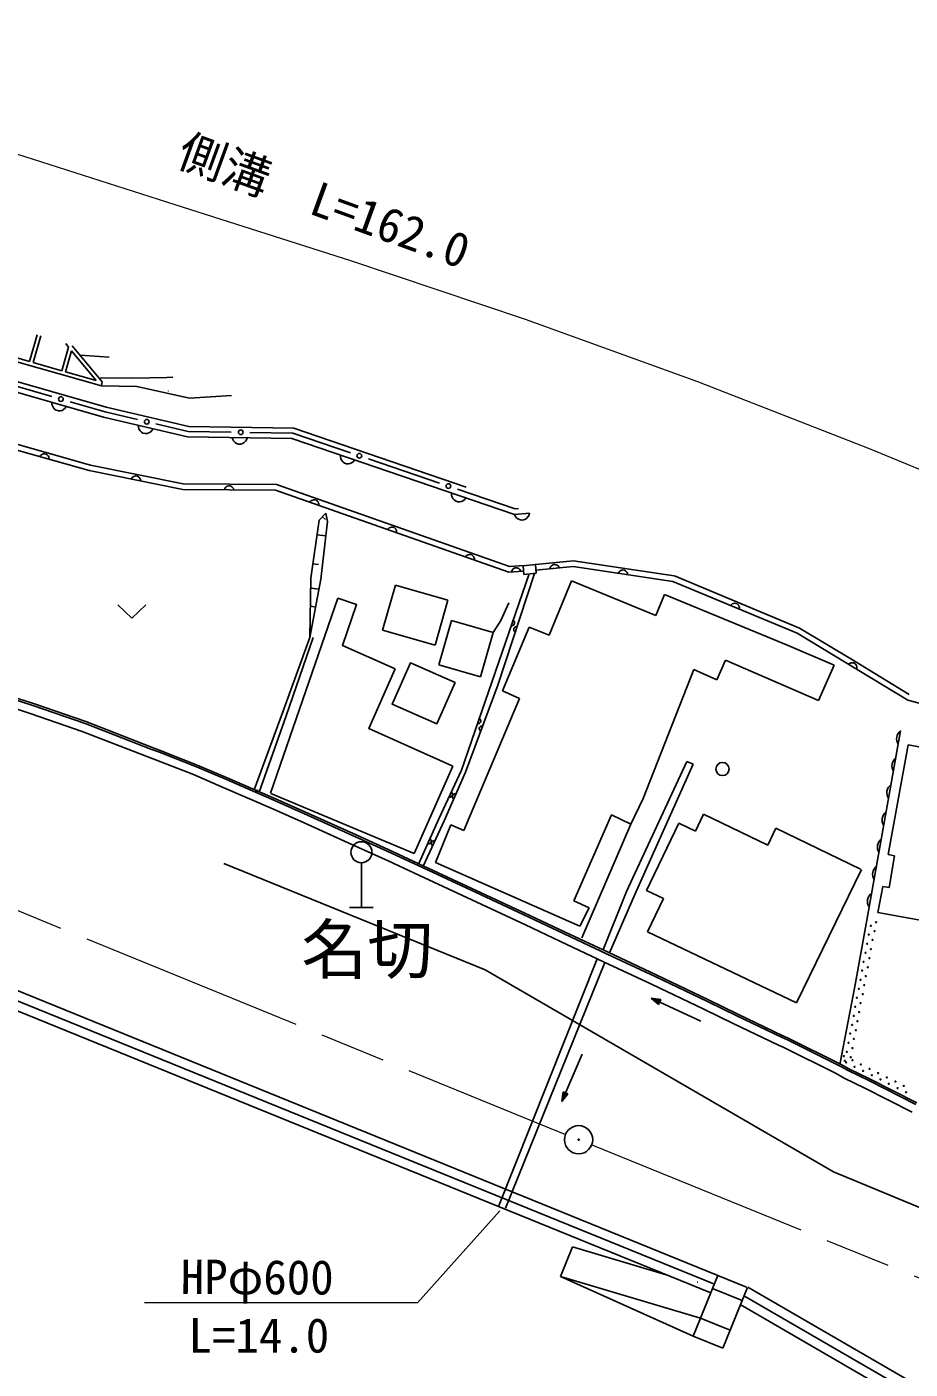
# Model space of a CAD drawing. Units: millimetres, scale not verified. Extents: x 40000 to 680000, y 20000 to 380000.
# Drawn here: x 335704 to 382662, y 259993 to 331390 of the extents above; entities that cross this region are included whole.
import ezdxf
from ezdxf.enums import TextEntityAlignment as Align

# ---------------------------------------------------------------- set-up
doc = ezdxf.new("R2010")
doc.units = ezdxf.units.MM
doc.header["$LTSCALE"] = 1000
doc.linetypes.add('CHAIN', pattern=[18.5, 12, -1.5, 3.5, -1.5])
for name, color, linetype, lineweight in [('M-BGD', 7, 'Continuous', 25), ('M-BMK', 2, 'CHAIN', 13), ('M-BMK-SRVR', 3, 'Continuous', 25), ('M-STR-HTXT', 7, 'Continuous', 13), ('M-STR-STRC', 7, 'Continuous', 25)]:
    doc.layers.add(name, color=color, linetype=linetype, lineweight=lineweight)
doc.styles.add('ＭＳ ゴシック', font='')
doc.styles.get('ＭＳ ゴシック').set_extended_font_data('MS Gothic')

msp = doc.modelspace()

# ---------------------------------------------------------------- linework, layer by layer
at = {"layer": 'M-BGD'}
for p, q in [((339671, 312294), (330633, 314870)), ((335846, 313592), (336252, 315017)), ((336038, 313538), (336443, 314957)), ((337570, 313101), (337926, 314351)), ((337762, 313046), (338081, 314164)), ((337926, 314351), (337769, 314541)), ((339390, 312582), (338081, 314164)), ((338119, 314431), (339715, 312503)), ((330424, 313890), (339926, 311153)), ((335846, 313592), (334314, 314029)), ((337570, 313101), (336038, 313538)), ((340077, 313817), (338537, 313927)), ((339787, 310621), (330309, 313351)), ((333195, 312831), (337039, 311724)), ((339390, 312582), (337762, 313046)), ((341339, 312701), (343141, 312739)), ((343141, 312739), (343457, 312758)), ((339541, 312714), (341339, 312701)), ((339715, 312503), (339671, 312294)), ((339671, 312294), (341545, 312257)), ((341545, 312257), (344350, 311643)), ((337033, 311414), (337037, 311313)), ((337037, 311313), (337061, 311223)), ((338000, 311448), (339863, 310911)), ((344350, 311643), (346590, 311776)), ((339085, 308081), (329585, 310774)), ((337061, 311223), (337116, 311124)), ((337116, 311124), (337180, 311055)), ((337180, 311055), (337263, 310998)), ((337263, 310998), (337386, 310963)), ((337386, 310963), (337487, 310967)), ((337487, 310967), (337577, 310991)), ((337577, 310991), (337676, 311046)), ((337676, 311046), (337745, 311109)), ((337745, 311109), (337802, 311193)), ((344244, 309577), (339787, 310621)), ((339863, 310911), (341588, 310507)), ((344312, 310126), (339926, 311153)), ((339014, 307789), (329503, 310486)), ((341626, 310190), (341635, 310089)), ((341635, 310089), (341664, 310000)), ((341664, 310000), (341724, 309904)), ((341724, 309904), (341791, 309839)), ((342287, 309854), (342352, 309921)), ((342352, 309921), (342405, 310008)), ((342561, 310278), (344286, 309874)), ((344286, 309874), (346566, 309837)), ((349890, 310038), (344312, 310126)), ((359065, 306913), (349890, 310038)), ((341791, 309839), (341877, 309786)), ((341877, 309786), (342001, 309757)), ((342001, 309757), (342102, 309766)), ((342102, 309766), (342191, 309795)), ((342191, 309795), (342287, 309854)), ((349794, 309490), (344244, 309577)), ((346619, 309539), (346650, 309443)), ((346650, 309443), (346697, 309362)), ((346697, 309362), (346775, 309281)), ((346775, 309281), (346855, 309232)), ((346855, 309232), (346950, 309198)), ((346950, 309198), (347078, 309196)), ((347078, 309196), (347174, 309227)), ((347174, 309227), (347255, 309273)), ((347255, 309273), (347336, 309352)), ((347336, 309352), (347386, 309431)), ((347386, 309431), (347419, 309527)), ((347566, 309822), (349846, 309785)), ((361623, 305460), (349794, 309490)), ((349846, 309785), (352913, 308740)), ((336437, 308582), (336402, 308530)), ((336480, 308622), (336437, 308582)), ((336541, 308656), (336480, 308622)), ((336598, 308672), (336541, 308656)), ((336661, 308675), (336598, 308672)), ((336738, 308653), (336661, 308675)), ((336790, 308617), (336738, 308653)), ((336830, 308575), (336790, 308617)), ((336865, 308513), (336830, 308575)), ((336880, 308457), (336865, 308513)), ((336883, 308393), (336880, 308457)), ((352373, 308611), (352372, 308510)), ((352372, 308510), (352392, 308419)), ((343989, 306789), (339014, 307789)), ((344020, 307088), (339085, 308081)), ((352392, 308419), (352442, 308317)), ((352442, 308317), (352502, 308246)), ((352502, 308246), (352583, 308185)), ((352583, 308185), (352704, 308144)), ((352704, 308144), (352805, 308143)), ((352805, 308143), (352896, 308163)), ((352896, 308163), (352998, 308213)), ((352998, 308213), (353069, 308273)), ((353069, 308273), (353130, 308353)), ((353859, 308417), (357645, 307126)), ((341288, 307393), (341257, 307338)), ((341327, 307436), (341288, 307393)), ((341386, 307475), (341327, 307436)), ((341441, 307495), (341386, 307475)), ((341504, 307503), (341441, 307495)), ((341582, 307487), (341504, 307503)), ((341637, 307455), (341582, 307487)), ((341680, 307416), (341637, 307455)), ((341720, 307357), (341680, 307416)), ((341739, 307302), (341720, 307357)), ((341747, 307240), (341739, 307302)), ((348974, 307048), (344020, 307088)), ((359554, 303332), (348974, 307048)), ((348921, 306748), (343989, 306789)), ((346226, 306830), (346205, 306770)), ((346256, 306880), (346226, 306830)), ((346307, 306930), (346256, 306880)), ((346357, 306959), (346307, 306930)), ((346417, 306979), (346357, 306959)), ((346497, 306978), (346417, 306979)), ((346557, 306958), (346497, 306978)), ((346607, 306927), (346557, 306958)), ((346656, 306877), (346607, 306927)), ((346686, 306826), (346656, 306877)), ((346705, 306766), (346686, 306826)), ((361325, 302386), (348921, 306748)), ((358287, 306596), (358287, 306495)), ((358287, 306495), (358306, 306404)), ((358306, 306404), (358356, 306303)), ((358356, 306303), (358416, 306231)), ((358592, 306804), (361659, 305758)), ((358983, 306258), (359044, 306338)), ((350792, 306154), (350753, 306104)), ((350836, 306191), (350792, 306154)), ((350900, 306222), (350836, 306191)), ((350957, 306234), (350900, 306222)), ((351021, 306233), (350957, 306234)), ((351096, 306206), (351021, 306233)), ((351146, 306167), (351096, 306206)), ((351183, 306122), (351146, 306167)), ((351214, 306059), (351183, 306122)), ((351226, 306001), (351214, 306059)), ((351225, 305938), (351226, 306001)), ((358416, 306231), (358497, 306170)), ((358497, 306170), (358618, 306129)), ((358618, 306129), (358719, 306128)), ((358719, 306128), (358810, 306148)), ((358810, 306148), (358912, 306198)), ((358912, 306198), (358983, 306258)), ((361659, 305758), (361842, 305774)), ((351236, 305148), (350808, 302061)), ((351593, 305518), (351236, 305148)), ((351329, 302021), (351683, 305084)), ((351414, 305333), (351575, 305178)), ((351683, 305084), (351593, 305518)), ((362434, 305531), (361623, 305460)), ((361630, 305461), (361671, 305368)), ((361671, 305368), (361725, 305292)), ((361725, 305292), (361812, 305220)), ((361812, 305220), (361896, 305179)), ((361896, 305179), (361994, 305155)), ((361994, 305155), (362122, 305167)), ((362122, 305167), (362215, 305207)), ((362215, 305207), (362290, 305262)), ((362290, 305262), (362363, 305348)), ((362363, 305348), (362404, 305432)), ((362404, 305432), (362427, 305531)), ((351129, 304376), (351593, 304312)), ((354926, 304700), (354888, 304650)), ((354971, 304737), (354926, 304700)), ((355035, 304768), (354971, 304737)), ((355092, 304780), (355035, 304768)), ((355155, 304779), (355092, 304780)), ((355231, 304752), (355155, 304779)), ((355281, 304713), (355231, 304752)), ((355318, 304668), (355281, 304713)), ((355349, 304605), (355318, 304668)), ((355360, 304548), (355349, 304605)), ((355359, 304484), (355360, 304548)), ((350915, 302832), (351215, 302791)), ((359061, 303246), (359022, 303196)), ((359106, 303284), (359061, 303246)), ((359170, 303314), (359106, 303284)), ((359227, 303326), (359170, 303314)), ((359290, 303325), (359227, 303326)), ((359365, 303298), (359290, 303325)), ((359415, 303259), (359365, 303298)), ((359453, 303215), (359415, 303259)), ((359483, 303151), (359453, 303215)), ((359495, 303094), (359483, 303151)), ((359494, 303030), (359495, 303094)), ((361369, 302689), (359554, 303332)), ((362142, 302731), (361369, 302689)), ((362089, 302728), (362737, 302787)), ((362131, 302267), (362089, 302728)), ((364762, 302982), (362737, 302787)), ((362737, 302787), (362779, 302327)), ((363594, 302729), (363549, 302675)), ((363641, 302764), (363594, 302729)), ((363699, 302790), (363641, 302764)), ((363779, 302797), (363699, 302790)), ((363840, 302783), (363779, 302797)), ((363893, 302758), (363840, 302783)), ((363948, 302713), (363893, 302758)), ((370124, 302183), (364762, 302982)), ((350808, 302061), (350746, 298915)), ((350746, 298915), (351329, 302021)), ((358803, 291857), (362409, 302293)), ((362684, 302318), (360741, 296368)), ((362116, 302429), (361325, 302386)), ((361488, 302455), (361471, 302394)), ((361515, 302507), (361488, 302455)), ((361563, 302559), (361515, 302507)), ((361611, 302592), (361563, 302559)), ((361670, 302615), (361611, 302592)), ((361750, 302620), (361670, 302615)), ((361811, 302603), (361750, 302620)), ((361862, 302575), (361811, 302603)), ((361915, 302528), (361862, 302575)), ((361947, 302480), (361915, 302528)), ((361971, 302421), (361947, 302480)), ((362779, 302327), (362131, 302267)), ((364754, 302680), (362764, 302489)), ((363524, 302622), (363510, 302560)), ((363549, 302675), (363524, 302622)), ((363982, 302666), (363948, 302713)), ((364008, 302608), (363982, 302666)), ((370043, 301892), (364754, 302680)), ((367180, 302379), (367151, 302323)), ((367217, 302424), (367180, 302379)), ((367274, 302467), (367217, 302424)), ((367327, 302489), (367274, 302467)), ((367390, 302500), (367327, 302489)), ((367469, 302488), (367390, 302500)), ((367525, 302459), (367469, 302488)), ((367570, 302422), (367525, 302459)), ((367612, 302365), (367570, 302422)), ((367635, 302312), (367612, 302365)), ((367646, 302249), (367635, 302312)), ((376789, 299404), (370127, 302197)), ((350797, 301540), (351227, 301480)), ((354609, 299296), (355298, 301699)), ((358093, 300897), (355298, 301699)), ((363473, 299032), (364664, 301923)), ((364664, 301923), (369137, 300080)), ((376653, 299135), (370043, 301892)), ((340535, 300655), (341285, 299935)), ((341285, 299935), (342035, 300655)), ((348664, 290626), (352238, 301002)), ((352238, 301002), (353231, 300660)), ((352482, 298485), (353231, 300660)), ((358093, 300897), (357404, 298494)), ((360897, 299808), (361334, 300749)), ((369137, 300080), (369596, 301192)), ((376175, 298480), (369596, 301192)), ((373159, 300658), (373117, 300610)), ((373206, 300692), (373159, 300658)), ((373271, 300719), (373206, 300692)), ((373329, 300728), (373271, 300719)), ((373392, 300723), (373329, 300728)), ((373466, 300692), (373392, 300723)), ((373514, 300651), (373466, 300692)), ((373548, 300604), (373514, 300651)), ((373575, 300538), (373548, 300604)), ((350778, 300574), (350993, 300544)), ((373583, 300481), (373575, 300538)), ((373579, 300417), (373583, 300481)), ((357404, 298494), (354609, 299296)), ((357602, 297450), (358275, 299811)), ((358275, 299811), (360502, 299176)), ((360502, 299176), (359829, 296814)), ((360502, 299176), (360897, 299808)), ((362417, 299467), (360983, 296071)), ((361459, 299542), (361497, 299542)), ((361497, 299542), (361531, 299549)), ((361531, 299549), (361569, 299567)), ((361587, 299802), (361557, 299826)), ((361569, 299567), (361596, 299590)), ((361600, 299405), (361585, 299359)), ((361585, 299359), (361586, 299321)), ((361586, 299321), (361593, 299287)), ((361609, 299776), (361587, 299802)), ((361593, 299287), (361613, 299249)), ((361596, 299590), (361619, 299620)), ((361623, 299435), (361600, 299405)), ((361628, 299737), (361609, 299776)), ((361613, 299249), (361636, 299223)), ((361619, 299620), (361635, 299665)), ((361649, 299458), (361623, 299435)), ((361635, 299703), (361628, 299737)), ((361635, 299665), (361635, 299703)), ((361636, 299223), (361666, 299200)), ((361687, 299477), (361649, 299458)), ((361721, 299485), (361687, 299477)), ((361759, 299485), (361721, 299485)), ((362417, 299467), (363473, 299032)), ((379590, 297720), (376789, 299404)), ((349299, 294909), (350746, 298915)), ((349484, 294735), (350920, 298905)), ((355290, 297238), (352482, 298485)), ((378617, 297431), (376175, 298480)), ((382541, 295573), (376653, 299135)), ((355290, 297238), (353880, 294062)), ((356092, 297566), (355118, 295372)), ((358468, 296510), (356092, 297566)), ((359829, 296814), (357602, 297450)), ((368470, 290348), (371170, 297205)), ((371170, 297205), (372385, 296654)), ((372385, 296654), (372845, 297709)), ((372845, 297709), (377797, 295550)), ((377797, 295550), (378617, 297431)), ((379432, 297525), (379383, 297484)), ((379483, 297552), (379432, 297525)), ((379552, 297569), (379483, 297552)), ((379610, 297569), (379552, 297569)), ((382617, 295878), (379590, 297720)), ((379672, 297555), (379610, 297569)), ((379740, 297513), (379672, 297555)), ((379781, 297465), (379740, 297513)), ((379808, 297413), (379781, 297465)), ((379825, 297345), (379808, 297413)), ((379811, 297225), (379825, 297286)), ((379825, 297286), (379825, 297345)), ((332657, 296381), (336022, 295300)), ((336053, 295395), (332687, 296477)), ((357494, 294317), (358468, 296510)), ((360741, 296368), (359025, 291755)), ((335880, 294873), (332520, 295953)), ((361896, 295672), (358931, 288648)), ((360983, 296071), (361896, 295672)), ((338652, 293918), (335880, 294873)), ((336022, 295300), (338807, 294340)), ((338842, 294434), (336053, 295395)), ((347783, 290806), (349299, 294909)), ((355118, 295372), (357494, 294317)), ((386475, 294539), (382541, 295573)), ((338807, 294340), (342300, 292976)), ((342336, 293070), (338842, 294434)), ((348051, 290688), (349484, 294735)), ((359656, 294324), (359694, 294324)), ((359694, 294324), (359728, 294331)), ((359728, 294331), (359766, 294350)), ((359784, 294585), (359754, 294608)), ((359766, 294350), (359793, 294372)), ((359797, 294157), (359773, 294128)), ((359806, 294558), (359784, 294585)), ((359793, 294372), (359816, 294402)), ((359824, 294179), (359797, 294157)), ((359825, 294520), (359806, 294558)), ((359816, 294402), (359832, 294448)), ((359863, 294197), (359824, 294179)), ((359832, 294486), (359825, 294520)), ((359832, 294448), (359832, 294486)), ((359897, 294203), (359863, 294197)), ((359935, 294202), (359897, 294203)), ((342138, 292557), (338652, 293918)), ((353880, 294062), (358358, 292073)), ((359757, 294083), (359755, 294045)), ((359755, 294045), (359762, 294011)), ((359773, 294128), (359757, 294083)), ((359762, 294011), (359779, 293972)), ((359779, 293972), (359801, 293945)), ((359801, 293945), (359831, 293921)), ((380363, 283866), (382158, 293949)), ((303136, 293172), (373967, 264355)), ((342300, 292976), (342756, 292802)), ((342792, 292896), (342336, 293070)), ((342756, 292802), (344729, 292031)), ((344767, 292123), (342792, 292896)), ((381487, 287368), (382549, 293198)), ((382549, 293198), (388417, 292130)), ((302759, 292246), (372071, 264047)), ((302947, 292709), (372259, 264510)), ((342594, 292383), (342138, 292557)), ((344558, 291614), (342594, 292383)), ((344729, 292031), (346319, 291351)), ((346359, 291443), (344767, 292123)), ((356289, 287415), (358358, 292073)), ((367576, 285407), (370783, 292309)), ((371119, 292172), (368027, 285235)), ((370783, 292309), (371119, 292172)), ((346141, 290938), (344558, 291614)), ((346319, 291351), (348999, 290188)), ((349039, 290280), (346359, 291443)), ((358803, 291857), (357598, 289258)), ((357882, 289153), (359025, 291755)), ((348818, 289776), (346141, 290938)), ((348671, 290608), (356289, 287415)), ((358291, 290668), (358263, 290694)), ((358311, 290639), (358291, 290668)), ((358325, 290599), (358311, 290639)), ((358329, 290564), (358325, 290599)), ((358441, 290591), (358402, 290575)), ((358476, 290595), (358441, 290591)), ((358514, 290591), (358476, 290595)), ((348999, 290188), (350631, 289464)), ((350672, 289555), (349039, 290280)), ((358137, 290421), (358175, 290417)), ((358175, 290417), (358210, 290421)), ((358210, 290421), (358250, 290435)), ((358250, 290435), (358279, 290455)), ((358279, 290455), (358305, 290483)), ((358305, 290483), (358325, 290526)), ((358325, 290526), (358329, 290564)), ((358329, 290483), (358325, 290445)), ((358325, 290445), (358329, 290410)), ((358348, 290527), (358329, 290483)), ((358329, 290410), (358345, 290371)), ((358345, 290371), (358365, 290342)), ((358373, 290555), (358348, 290527)), ((358365, 290342), (358393, 290317)), ((358402, 290575), (358373, 290555)), ((367805, 288973), (368470, 290348)), ((350447, 289054), (348818, 289776)), ((350631, 289464), (353168, 288314)), ((353209, 288406), (350672, 289555)), ((357598, 289258), (356544, 286890)), ((366789, 289470), (364775, 284895)), ((366789, 289470), (367805, 288973)), ((371254, 288612), (371685, 289506)), ((371685, 289506), (375089, 287864)), ((352982, 287905), (350447, 289054)), ((356788, 286776), (357882, 289153)), ((358246, 288937), (357432, 286935)), ((358246, 288937), (358931, 288648)), ((367805, 288973), (365206, 282934)), ((370366, 289040), (368638, 285460)), ((370366, 289040), (371254, 288612)), ((375089, 287864), (375524, 288767)), ((380028, 286595), (375524, 288767)), ((354910, 287033), (352982, 287905)), ((353168, 288314), (355098, 287442)), ((355140, 287533), (353209, 288406)), ((357010, 287937), (357047, 287933)), ((357047, 287933), (357082, 287937)), ((357082, 287937), (357122, 287952)), ((357122, 287952), (357150, 287972)), ((357160, 288185), (357132, 288211)), ((357150, 287972), (357176, 288000)), ((357180, 288156), (357160, 288185)), ((357176, 288000), (357195, 288044)), ((357195, 288117), (357180, 288156)), ((357199, 288082), (357195, 288117)), ((357195, 288044), (357199, 288082)), ((357211, 287995), (357206, 287957)), ((357206, 287957), (357210, 287923)), ((357210, 287923), (357225, 287883)), ((357231, 288039), (357211, 287995)), ((357225, 287883), (357245, 287854)), ((357257, 288066), (357231, 288039)), ((357245, 287854), (357272, 287828)), ((357286, 288086), (357257, 288066)), ((357325, 288101), (357286, 288086)), ((357360, 288105), (357325, 288101)), ((357398, 288101), (357360, 288105)), ((356581, 286255), (354910, 287033)), ((355098, 287442), (356771, 286663)), ((356813, 286754), (355140, 287533)), ((381487, 287368), (381831, 287303)), ((381549, 285606), (381831, 287303)), ((353491, 286928), (353491, 284548)), ((356771, 286663), (359553, 285371)), ((359595, 285461), (356813, 286754)), ((357432, 286935), (365098, 283560)), ((380084, 286564), (376627, 279484)), ((359362, 284963), (356581, 286255)), ((380946, 284291), (381205, 285670)), ((381205, 285670), (381549, 285606)), ((359362, 284963), (362207, 283624)), ((359553, 285371), (362399, 284031)), ((362441, 284122), (359595, 285461)), ((365590, 284537), (364775, 284895)), ((366318, 282259), (367576, 285407)), ((368027, 285235), (366675, 282130)), ((369551, 285019), (368638, 285460)), ((368699, 283253), (369551, 285019)), ((352861, 284548), (354121, 284548)), ((365098, 283560), (365590, 284537)), ((384971, 283543), (380946, 284291)), ((364081, 282741), (362207, 283624)), ((362399, 284031), (364273, 283148)), ((364316, 283239), (362441, 284122)), ((379720, 280353), (380363, 283866)), ((366369, 281666), (364081, 282741)), ((364273, 283148), (366560, 282074)), ((366602, 282164), (364316, 283239)), ((376627, 279484), (368699, 283253)), ((366560, 282074), (369113, 280876)), ((369155, 280966), (366602, 282164)), ((366027, 281817), (360784, 268639)), ((361148, 268561), (366435, 281624)), ((368919, 280469), (366369, 281666)), ((369113, 280876), (371890, 279541)), ((371934, 279631), (369155, 280966)), ((371695, 279135), (368919, 280469)), ((378918, 276201), (379720, 280353)), ((368899, 279732), (369412, 279647)), ((369293, 279394), (368899, 279732)), ((368899, 279732), (371535, 278500)), ((369026, 279673), (369376, 279619)), ((369292, 279438), (369026, 279673)), ((369099, 279639), (369341, 279592)), ((369291, 279483), (369099, 279639)), ((369207, 279588), (369306, 279564)), ((369289, 279528), (369207, 279588)), ((369306, 279564), (369289, 279528)), ((369341, 279592), (369291, 279483)), ((369376, 279619), (369292, 279438)), ((369412, 279647), (369293, 279394)), ((371890, 279541), (373452, 278788)), ((373496, 278878), (371934, 279631)), ((373257, 278383), (371695, 279135)), ((373452, 278788), (375855, 277627)), ((375897, 277718), (373496, 278878)), ((375667, 277218), (373257, 278383)), ((375910, 277113), (375667, 277218)), ((375855, 277627), (376099, 277521)), ((376141, 277612), (375897, 277718)), ((378735, 275718), (375910, 277113)), ((376099, 277521), (378948, 276116)), ((378995, 276204), (376141, 277612)), ((364143, 274230), (365231, 276752)), ((379153, 275477), (378735, 275718)), ((378948, 276116), (379364, 275875)), ((379411, 275964), (378995, 276204)), ((379364, 275875), (380462, 275343)), ((380506, 275433), (379411, 275964)), ((380262, 274940), (379153, 275477)), ((382768, 273665), (380262, 274940)), ((380462, 275343), (382972, 274066)), ((383017, 274156), (380506, 275433)), ((364143, 274230), (364212, 274745)), ((364469, 274634), (364143, 274230)), ((364198, 274359), (364241, 274711)), ((364425, 274631), (364198, 274359)), ((364212, 274745), (364469, 274634)), ((364230, 274432), (364270, 274677)), ((364380, 274629), (364230, 274432)), ((364241, 274711), (364425, 274631)), ((364270, 274677), (364380, 274629)), ((364277, 274543), (364299, 274642)), ((364335, 274626), (364277, 274543)), ((364299, 274642), (364335, 274626)), ((364714, 266503), (364073, 264929)), ((364714, 266503), (369689, 265017)), ((364073, 264929), (371524, 262703)), ((371135, 261747), (364073, 264929)), ((372447, 264973), (372164, 264277)), ((372164, 264277), (371524, 262703)), ((372164, 264277), (373739, 263636)), ((374023, 264333), (373739, 263636)), ((374032, 264357), (405391, 246173)), ((373739, 263636), (373099, 262062)), ((373834, 263870), (373973, 263813)), ((373973, 263813), (405171, 245723)), ((373645, 263407), (373753, 263363)), ((373753, 263363), (404950, 245273)), ((371524, 262703), (371135, 261747)), ((371524, 262703), (373099, 262062)), ((373099, 262062), (372710, 261106)), ((371135, 261747), (372710, 261106))]:
    msp.add_line(p, q, dxfattribs=at)
for centre, radius in [((338535, 313930), 0.1), ((343188, 312740), 0.1), ((339542, 312711), 0.1), ((339679, 312290), 0.1), ((339722, 312504), 0.1), ((343217, 312025), 0.1), ((337515, 311593), 125), ((342079, 310388), 125), ((347075, 309824), 125), ((353380, 308576), 125), ((358114, 306963), 125), ((353236, 300663), 0.1), ((352485, 298490), 0.1), ((356100, 297557), 0.1), ((355120, 295366), 0.1), ((357498, 294314), 0.1), ((353888, 294062), 0.1), ((372684, 291913), 350), ((347928, 290735), 50), ((353491, 287488), 560), ((381559, 285603), 0.1), ((380574, 283579), 25), ((380853, 283767), 25), ((380466, 283106), 25), ((380666, 282821), 25), ((380773, 283295), 25), ((380297, 282138), 25), ((380381, 282622), 25), ((380581, 282338), 25), ((380189, 281665), 25), ((380411, 281370), 25), ((380496, 281854), 25), ((380024, 280709), 25), ((380109, 281192), 25), ((380304, 280897), 25), ((379940, 280225), 25), ((380139, 279941), 25), ((380224, 280424), 25), ((379747, 279268), 25), ((379832, 279752), 25), ((380031, 279467), 25), ((379662, 278784), 25), ((379862, 278500), 25), ((379947, 278983), 25), ((379475, 277838), 25), ((379577, 278300), 25), ((379777, 278016), 25), ((379390, 277354), 25), ((379590, 277070), 25), ((379674, 277554), 25), ((379145, 276642), 25), ((379198, 276397), 25), ((379268, 276310), 25), ((379305, 276871), 25), ((379505, 276586), 25), ((379594, 276421), 25), ((379711, 276079), 25), ((380043, 276201), 25), ((380161, 275858), 25), ((380510, 275959), 25), ((380632, 275628), 25), ((380959, 275739), 25), ((381081, 275407), 25), ((381430, 275508), 25), ((381525, 275176), 25), ((381879, 275288), 25), ((381997, 274945), 25), ((382323, 275056), 25), ((382446, 274725), 25), ((371360, 264620), 0.1)]:
    msp.add_circle(centre, radius, dxfattribs=at)
for centre, start in [((382475, 293519), 126.30688), ((382226, 292079), 126.3042), ((381954, 290649), 126.3042), ((381699, 289198), 126.3042), ((381450, 287758), 126.3042), ((381200, 286318), 126.3042), ((380923, 284877), 126.3042)]:
    msp.add_arc(centre, 530, start, 213.50977, dxfattribs=at)
at = {"layer": 'M-BMK'}
for p, q in [((304638, 296883), (364344, 272482)), ((365733, 271916), (417305, 250983))]:
    msp.add_line(p, q, dxfattribs=at)
at = {"layer": 'M-BMK-SRVR'}
for radius in [750, 30]:
    msp.add_circle((365038, 272198), radius, dxfattribs=at)
at = {"layer": 'M-STR-HTXT'}
for p, q in [((360857, 268409), (356470, 263522)), ((356470, 263522), (341962, 263522))]:
    msp.add_line(p, q, dxfattribs=at)
msp.add_lwpolyline([(278293, 342624), (287763, 340090), (297183, 337393), (306474, 334419), (315742, 331233), (325001, 328011), (334242, 324927), (343579, 321941), (352914, 318954), (362204, 315845), (371358, 312527), (380486, 308961), (389549, 305223), (398567, 301370), (407452, 297503), (416427, 293569), (420715, 291684)], dxfattribs=at)
at = {"layer": 'M-STR-STRC'}
for p, q in [((360068, 281239), (346174, 286892)), ((378586, 270482), (360068, 281239)), ((385680, 267551), (378586, 270482))]:
    msp.add_line(p, q, dxfattribs=at)

# ---------------------------------------------------------------- texts
at = {"layer": 'M-BGD', "style": 'ＭＳ ゴシック'}
msp.add_text('名切', height=2566, dxfattribs=at).set_placement((350299, 280270), align=Align.BOTTOM_LEFT)
at = {"layer": 'M-STR-HTXT', "style": 'ＭＳ ゴシック'}
for s, rotation, p in [('側溝\u3000L=162.0', 340, (343380, 323537)), ('HPφ600', 359.8, (343881, 263440))]:
    msp.add_text(s, height=1833, rotation=rotation, dxfattribs=at).set_placement(p, align=Align.BOTTOM_LEFT)
msp.add_text('L=14.0', height=1833, dxfattribs=at).set_placement((344299, 260323), align=Align.BOTTOM_LEFT)

doc.saveas('drawing.dxf')
